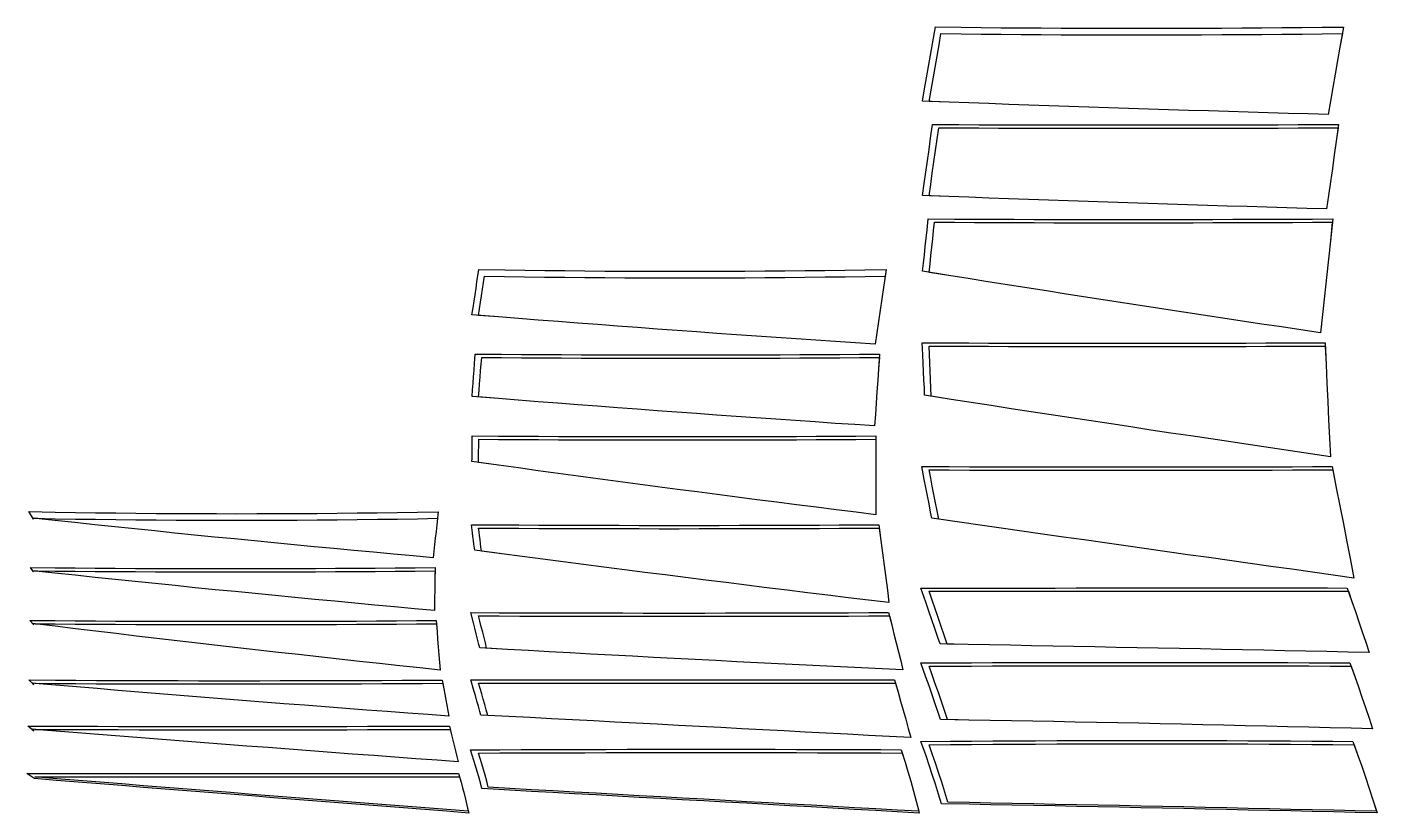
# Model space of a CAD drawing. Extents: x -48 to 15679, y -14 to 10688.
# Drawn here: x -48 to 8128, y -10 to 4752 of the extents above; entities that cross this region are included whole.
import ezdxf

# ---------------------------------------------------------------- set-up
doc = ezdxf.new("R2010")
doc.units = 0
for name, color, linetype in [('1', 3, 'CONTINUOUS'), ('10', 3, 'CONTINUOUS'), ('11', 3, 'CONTINUOUS'), ('12', 3, 'CONTINUOUS'), ('13', 3, 'CONTINUOUS'), ('14', 3, 'CONTINUOUS'), ('15', 3, 'CONTINUOUS'), ('16', 3, 'CONTINUOUS'), ('17', 3, 'CONTINUOUS'), ('18', 3, 'CONTINUOUS'), ('19', 3, 'CONTINUOUS'), ('2', 3, 'CONTINUOUS'), ('20', 3, 'CONTINUOUS'), ('21', 3, 'CONTINUOUS'), ('3', 3, 'CONTINUOUS'), ('4', 3, 'CONTINUOUS'), ('5', 3, 'CONTINUOUS'), ('6', 3, 'CONTINUOUS'), ('7', 3, 'CONTINUOUS'), ('8', 3, 'CONTINUOUS'), ('9', 3, 'CONTINUOUS')]:
    doc.layers.add(name, color=color, linetype=linetype)

msp = doc.modelspace()

# ---------------------------------------------------------------- linework, layer by layer
at = {"layer": '1', "color": 1, "linetype": 'CONTINUOUS'}
msp.add_lwpolyline([(-3.2014, 198.657), (-5.391, 200.119), (-5.4225, 200.14), (-5.4549, 200.161), (-5.4871, 200.183), (-5.5199, 200.205), (-47.9032, 228.512), (129.027, 228.628), (258.008, 228.714), (386.934, 228.803), (515.806, 228.892), (644.624, 228.98), (773.391, 229.067), (902.103, 229.145), (1030.76, 229.213), (1159.37, 229.27), (1287.92, 229.314), (1416.42, 229.343), (1544.87, 229.354), (1673.27, 229.344), (1801.62, 229.313), (1929.92, 229.257), (2058.16, 229.174), (2186.36, 229.062), (2314.51, 228.919), (2442.61, 228.758), (2564.64, 228.553), (2580.44, 175.819), (2590.05, 142.419), (2599.31, 108.231), (2608.13, 73.1532), (2616.49, 37.0977), (2626.88, -10.2163), (2493.05, 0.2393), (2362.33, 10.4617), (2231.55, 20.6989), (2100.72, 30.9524), (1969.83, 41.2236), (1838.89, 51.514), (1707.89, 61.825), (1576.83, 72.1583), (1445.71, 82.5151), (1314.54, 92.8972), (1183.3, 103.306), (1052.01, 113.743), (920.648, 124.21), (789.229, 134.708), (657.748, 145.239), (526.203, 155.805), (394.595, 166.407), (262.922, 177.047), (131.184, 187.726), (-3.2014, 198.657), (-3.2014, 198.657)], dxfattribs=at)
at = {"layer": '1', "color": 5, "linetype": 'CONTINUOUS'}
msp.add_lwpolyline([(0.1944, 208.413), (0.162, 208.435), (0.1296, 208.457), (0.0972, 208.478), (0.0648, 208.5), (0.0324, 208.522), (0, 208.543), (129.04, 208.628), (258.021, 208.714), (386.948, 208.803), (515.82, 208.892), (644.638, 208.98), (773.405, 209.067), (902.115, 209.145), (1030.77, 209.213), (1159.38, 209.27), (1287.93, 209.314), (1416.43, 209.343), (1544.87, 209.354), (1673.27, 209.344), (1801.61, 209.313), (1929.91, 209.257), (2058.15, 209.174), (2186.34, 209.062), (2314.49, 208.919), (2442.59, 208.758), (2570.63, 208.543), (2580.44, 175.819), (2590.05, 142.419), (2599.31, 108.231), (2608.13, 73.1532), (2616.49, 37.0977), (2624.5, 0), (2493.83, 10.2089), (2363.11, 20.4312), (2232.34, 30.6683), (2101.5, 40.9217), (1970.62, 51.1928), (1839.68, 61.4831), (1708.68, 71.7941), (1577.62, 82.1272), (1446.5, 92.4839), (1315.33, 102.866), (1184.09, 113.274), (1052.8, 123.711), (921.445, 134.178), (790.028, 144.676), (658.548, 155.207), (527.006, 165.772), (395.4, 176.374), (263.73, 187.014), (131.995, 197.693), (0.1944, 208.413), (0.1944, 208.413)], dxfattribs=at)
at = {"layer": '10', "color": 1, "linetype": 'CONTINUOUS'}
msp.add_lwpolyline([(2663.21, 1582.16), (2661.64, 1595.08), (2658.77, 1618.28), (2655.9, 1641.48), (2653.01, 1664.73), (2650.1, 1687.98), (2644.03, 1736.46), (2808.75, 1735.46), (2930.43, 1734.8), (3052.07, 1734.22), (3173.66, 1733.73), (3295.2, 1733.32), (3416.7, 1732.99), (3538.15, 1732.74), (3659.57, 1732.57), (3780.93, 1732.48), (3902.26, 1732.46), (4023.56, 1732.52), (4144.8, 1732.65), (4266.01, 1732.85), (4387.18, 1733.13), (4508.32, 1733.48), (4629.42, 1733.89), (4750.48, 1734.37), (4871.51, 1734.92), (4992.51, 1735.53), (5110.95, 1736.19), (5123.55, 1640.74), (5133.47, 1565.34), (5143.33, 1489.98), (5153.08, 1414.69), (5162.71, 1339.47), (5172.23, 1264.33), (5049.14, 1279.24), (4926.02, 1294.21), (4802.87, 1309.25), (4679.69, 1324.37), (4556.48, 1339.55), (4433.23, 1354.8), (4309.96, 1370.13), (4186.65, 1385.54), (4063.31, 1401.02), (3939.92, 1416.58), (3816.51, 1432.22), (3693.06, 1447.94), (3569.58, 1463.74), (3446.07, 1479.62), (3322.51, 1495.59), (3198.92, 1511.64), (3075.3, 1527.78), (2951.63, 1544), (2827.93, 1560.32), (2663.21, 1582.16), (2663.21, 1582.16)], dxfattribs=at)
at = {"layer": '10', "color": 5, "linetype": 'CONTINUOUS'}
msp.add_lwpolyline([(2704.19, 1576.72), (2701.34, 1599.95), (2698.47, 1623.18), (2695.59, 1646.42), (2692.7, 1669.67), (2689.79, 1692.93), (2686.88, 1716.2), (2808.63, 1715.46), (2930.32, 1714.8), (3051.97, 1714.22), (3173.58, 1713.73), (3295.13, 1713.32), (3416.65, 1712.99), (3538.11, 1712.74), (3659.54, 1712.57), (3780.92, 1712.48), (3902.26, 1712.46), (4023.57, 1712.52), (4144.83, 1712.65), (4266.05, 1712.85), (4387.23, 1713.13), (4508.37, 1713.48), (4629.48, 1713.89), (4750.56, 1714.37), (4871.6, 1714.92), (4992.61, 1715.53), (5113.59, 1716.2), (5123.55, 1640.74), (5133.47, 1565.34), (5143.33, 1489.98), (5153.08, 1414.69), (5162.71, 1339.47), (5172.23, 1264.33), (5049.14, 1279.24), (4926.02, 1294.21), (4802.87, 1309.25), (4679.69, 1324.37), (4556.48, 1339.55), (4433.23, 1354.8), (4309.96, 1370.13), (4186.65, 1385.54), (4063.31, 1401.02), (3939.92, 1416.58), (3816.51, 1432.22), (3693.06, 1447.94), (3569.58, 1463.74), (3446.07, 1479.62), (3322.51, 1495.59), (3198.92, 1511.64), (3075.3, 1527.78), (2951.63, 1544), (2827.93, 1560.32), (2704.19, 1576.72), (2704.19, 1576.72)], dxfattribs=at)
at = {"layer": '11', "color": 1, "linetype": 'CONTINUOUS'}
msp.add_lwpolyline([(2646.91, 2119.09), (2647.03, 2137.27), (2647.18, 2160.72), (2647.32, 2184.17), (2647.46, 2207.65), (2647.59, 2231.12), (2647.83, 2274.67), (2808.47, 2273.52), (2929.02, 2272.75), (3049.51, 2272.07), (3169.96, 2271.5), (3290.36, 2271.02), (3410.72, 2270.63), (3531.03, 2270.33), (3651.3, 2270.13), (3771.53, 2270.01), (3891.73, 2269.99), (4011.88, 2270.05), (4132.01, 2270.19), (4252.09, 2270.43), (4372.14, 2270.75), (4492.16, 2271.16), (4612.15, 2271.64), (4732.11, 2272.21), (4852.04, 2272.86), (4971.95, 2273.58), (5091.92, 2274.38), (5092.14, 2177.97), (5092.3, 2101.59), (5092.46, 2025.24), (5092.59, 1948.93), (5092.7, 1872.67), (5092.78, 1796.46), (4972.74, 1811.51), (4852.68, 1826.64), (4732.6, 1841.85), (4612.49, 1857.14), (4492.36, 1872.51), (4372.2, 1887.96), (4252.02, 1903.49), (4131.81, 1919.11), (4011.57, 1934.82), (3891.3, 1950.62), (3771, 1966.5), (3650.67, 1982.47), (3530.31, 1998.53), (3409.93, 2014.68), (3289.5, 2030.93), (3169.05, 2047.26), (3048.56, 2063.69), (2928.04, 2080.21), (2807.48, 2096.83), (2646.91, 2119.09), (2646.91, 2119.09)], dxfattribs=at)
at = {"layer": '11', "color": 5, "linetype": 'CONTINUOUS'}
msp.add_lwpolyline([(2686.88, 2113.55), (2687.03, 2137), (2687.18, 2160.47), (2687.32, 2183.94), (2687.46, 2207.41), (2687.59, 2230.9), (2687.72, 2254.38), (2808.33, 2253.52), (2928.89, 2252.75), (3049.4, 2252.07), (3169.86, 2251.5), (3290.28, 2251.02), (3410.65, 2250.63), (3530.98, 2250.33), (3651.27, 2250.13), (3771.51, 2250.01), (3891.72, 2249.99), (4011.89, 2250.05), (4132.03, 2250.19), (4252.13, 2250.43), (4372.19, 2250.75), (4492.23, 2251.16), (4612.23, 2251.64), (4732.2, 2252.21), (4852.15, 2252.86), (4972.07, 2253.58), (5091.97, 2254.38), (5092.14, 2177.97), (5092.3, 2101.59), (5092.46, 2025.24), (5092.59, 1948.93), (5092.7, 1872.67), (5092.78, 1796.46), (4972.74, 1811.51), (4852.68, 1826.64), (4732.6, 1841.85), (4612.49, 1857.14), (4492.36, 1872.51), (4372.2, 1887.96), (4252.02, 1903.49), (4131.81, 1919.11), (4011.57, 1934.82), (3891.3, 1950.62), (3771, 1966.5), (3650.67, 1982.47), (3530.31, 1998.53), (3409.93, 2014.68), (3289.5, 2030.93), (3169.05, 2047.26), (3048.56, 2063.69), (2928.04, 2080.21), (2807.48, 2096.83), (2686.88, 2113.55), (2686.88, 2113.55)], dxfattribs=at)
at = {"layer": '12', "color": 1, "linetype": 'CONTINUOUS'}
msp.add_lwpolyline([(2647.01, 2513.81), (2650.14, 2553.57), (2653.26, 2593.42), (2656.38, 2633.27), (2659.5, 2673.15), (2662.61, 2713.03), (2667.05, 2770.11), (2826.52, 2768.91), (2947.24, 2768.1), (3067.91, 2767.4), (3188.54, 2766.8), (3309.13, 2766.3), (3429.67, 2765.89), (3550.17, 2765.59), (3670.64, 2765.38), (3791.07, 2765.26), (3911.47, 2765.24), (4031.84, 2765.3), (4152.18, 2765.46), (4272.48, 2765.71), (4392.76, 2766.04), (4513.02, 2766.47), (4633.25, 2766.97), (4753.46, 2767.56), (4873.65, 2768.24), (4993.82, 2768.99), (5115.52, 2769.83), (5109.21, 2680.59), (5104.31, 2611.37), (5099.41, 2542.17), (5094.5, 2472.98), (5089.6, 2403.82), (5084.69, 2334.67), (4965.05, 2342.64), (4845.4, 2350.68), (4725.72, 2358.81), (4606.03, 2367.02), (4486.31, 2375.31), (4366.57, 2383.69), (4246.8, 2392.15), (4127.01, 2400.7), (4007.18, 2409.34), (3887.33, 2418.07), (3767.45, 2426.89), (3647.53, 2435.81), (3527.58, 2444.81), (3407.6, 2453.91), (3287.58, 2463.11), (3167.52, 2472.41), (3047.42, 2481.8), (2927.28, 2491.29), (2807.1, 2500.89), (2647.01, 2513.81), (2647.01, 2513.81)], dxfattribs=at)
at = {"layer": '12', "color": 5, "linetype": 'CONTINUOUS'}
msp.add_lwpolyline([(2686.88, 2510.59), (2690.01, 2550.43), (2693.14, 2590.29), (2696.26, 2630.16), (2699.38, 2670.04), (2702.49, 2709.92), (2705.59, 2749.82), (2826.37, 2748.91), (2947.11, 2748.1), (3067.8, 2747.4), (3188.44, 2746.8), (3309.04, 2746.3), (3429.6, 2745.89), (3550.12, 2745.59), (3670.61, 2745.38), (3791.06, 2745.26), (3911.47, 2745.24), (4031.85, 2745.3), (4152.2, 2745.46), (4272.52, 2745.71), (4392.82, 2746.04), (4513.09, 2746.47), (4633.33, 2746.97), (4753.56, 2747.56), (4873.76, 2748.24), (4993.94, 2748.99), (5114.11, 2749.82), (5109.21, 2680.59), (5104.31, 2611.37), (5099.41, 2542.17), (5094.5, 2472.98), (5089.6, 2403.82), (5084.69, 2334.67), (4965.05, 2342.64), (4845.4, 2350.68), (4725.72, 2358.81), (4606.03, 2367.02), (4486.31, 2375.31), (4366.57, 2383.69), (4246.8, 2392.15), (4127.01, 2400.7), (4007.18, 2409.34), (3887.33, 2418.07), (3767.45, 2426.89), (3647.53, 2435.81), (3527.58, 2444.81), (3407.6, 2453.91), (3287.58, 2463.11), (3167.52, 2472.41), (3047.42, 2481.8), (2927.28, 2491.29), (2807.1, 2500.89), (2686.88, 2510.59), (2686.88, 2510.59)], dxfattribs=at)
at = {"layer": '13', "color": 1, "linetype": 'CONTINUOUS'}
msp.add_lwpolyline([(2646.91, 3008.21), (2653.32, 3050.56), (2659.3, 3090.13), (2665.27, 3129.71), (2671.25, 3169.32), (2677.21, 3208.92), (2688.39, 3283.18), (2844.84, 3280.52), (2966.17, 3278.69), (3087.47, 3277.08), (3208.76, 3275.69), (3330.02, 3274.53), (3451.27, 3273.59), (3572.5, 3272.86), (3693.72, 3272.35), (3814.93, 3272.06), (3936.12, 3271.98), (4057.31, 3272.11), (4178.49, 3272.46), (4299.67, 3273.01), (4420.84, 3273.77), (4542.02, 3274.74), (4663.19, 3275.9), (4784.37, 3277.28), (4905.55, 3278.85), (5026.74, 3280.62), (5154.37, 3282.69), (5138.66, 3173.8), (5128.73, 3105.03), (5118.81, 3036.28), (5108.89, 2967.54), (5098.96, 2898.82), (5089.04, 2830.11), (4969.13, 2838.02), (4849.21, 2846.01), (4729.28, 2854.08), (4609.33, 2862.23), (4489.37, 2870.46), (4369.38, 2878.78), (4249.38, 2887.18), (4129.36, 2895.67), (4009.32, 2904.26), (3889.25, 2912.93), (3769.15, 2921.69), (3649.03, 2930.55), (3528.88, 2939.51), (3408.7, 2948.56), (3288.49, 2957.71), (3168.24, 2966.96), (3047.96, 2976.31), (2927.64, 2985.77), (2807.28, 2995.33), (2646.91, 3008.21), (2646.91, 3008.21)], dxfattribs=at)
at = {"layer": '13', "color": 5, "linetype": 'CONTINUOUS'}
msp.add_lwpolyline([(2686.88, 3005), (2692.87, 3044.57), (2698.85, 3084.16), (2704.82, 3123.75), (2710.8, 3163.35), (2716.77, 3202.96), (2722.73, 3242.59), (2844.16, 3240.53), (2965.56, 3238.69), (3086.94, 3237.08), (3208.3, 3235.7), (3329.64, 3234.53), (3450.96, 3233.59), (3572.26, 3232.86), (3693.55, 3232.35), (3814.83, 3232.06), (3936.1, 3231.98), (4057.35, 3232.11), (4178.61, 3232.46), (4299.85, 3233.01), (4421.09, 3233.77), (4542.33, 3234.74), (4663.58, 3235.91), (4784.82, 3237.28), (4906.07, 3238.85), (5027.32, 3240.62), (5148.59, 3242.59), (5138.66, 3173.8), (5128.73, 3105.03), (5118.81, 3036.28), (5108.89, 2967.54), (5098.96, 2898.82), (5089.04, 2830.11), (4969.13, 2838.02), (4849.21, 2846.01), (4729.28, 2854.08), (4609.33, 2862.23), (4489.37, 2870.46), (4369.38, 2878.78), (4249.38, 2887.18), (4129.36, 2895.67), (4009.32, 2904.26), (3889.25, 2912.93), (3769.15, 2921.69), (3649.03, 2930.55), (3528.88, 2939.51), (3408.7, 2948.56), (3288.49, 2957.71), (3168.24, 2966.96), (3047.96, 2976.31), (2927.64, 2985.77), (2807.28, 2995.33), (2686.88, 3005), (2686.88, 3005)], dxfattribs=at)
at = {"layer": '14', "color": 1, "linetype": 'CONTINUOUS'}
msp.add_lwpolyline([(5490.01, 45.7101), (5472.16, 104.83), (5453.38, 164.31), (5434.57, 222.366), (5415.56, 279.86), (5396.59, 335.866), (5365.86, 423.445), (5543.85, 424.882), (5672.73, 425.784), (5801.57, 426.588), (5930.4, 427.291), (6059.2, 427.893), (6187.98, 428.392), (6316.75, 428.786), (6445.49, 429.075), (6574.22, 429.256), (6702.94, 429.33), (6831.64, 429.294), (6960.32, 429.18), (7089, 428.915), (7217.67, 428.537), (7346.32, 428.045), (7474.97, 427.438), (7603.61, 426.715), (7732.24, 425.876), (7860.87, 424.919), (7982.29, 423.902), (8012.07, 339.04), (8034.82, 273.329), (8057.46, 206.619), (8079.9, 138.846), (8102.16, 69.9721), (8127.65, -10.08), (7994.66, -6.9352), (7865.14, -3.9127), (7735.6, -0.9286), (7606.03, 2.018), (7476.44, 4.9281), (7346.82, 7.8029), (7217.17, 10.6433), (7087.49, 13.4505), (6957.78, 16.2257), (6828.04, 18.9698), (6698.27, 21.6841), (6568.47, 24.3697), (6438.64, 27.0277), (6308.77, 29.6593), (6178.87, 32.2657), (6048.94, 34.8481), (5918.97, 37.4079), (5788.96, 39.9462), (5658.92, 42.4643), (5490.01, 45.7101), (5490.01, 45.7101)], dxfattribs=at)
at = {"layer": '14', "color": 5, "linetype": 'CONTINUOUS'}
msp.add_lwpolyline([(5529.03, 54.9622), (5510.45, 116.408), (5491.52, 176.354), (5472.52, 234.985), (5453.54, 292.414), (5434.48, 348.696), (5415.13, 403.842), (5544.01, 404.882), (5672.87, 405.784), (5801.7, 406.588), (5930.51, 407.291), (6059.29, 407.893), (6188.06, 408.392), (6316.81, 408.786), (6445.54, 409.075), (6574.25, 409.256), (6702.95, 409.33), (6831.63, 409.294), (6960.31, 409.18), (7088.96, 408.915), (7217.61, 408.537), (7346.25, 408.045), (7474.88, 407.438), (7603.5, 406.715), (7732.11, 405.876), (7860.72, 404.92), (7989.33, 403.842), (8012.07, 339.04), (8034.82, 273.329), (8057.46, 206.619), (8079.9, 138.846), (8102.16, 69.9721), (8124.39, 0), (7994.89, 3.0621), (7865.37, 6.0846), (7735.83, 9.0688), (7606.26, 12.0154), (7476.66, 14.9257), (7347.04, 17.8005), (7217.38, 20.641), (7087.7, 23.4482), (6957.99, 26.2234), (6828.25, 28.9677), (6698.48, 31.682), (6568.68, 34.3676), (6438.84, 37.0256), (6308.97, 39.6573), (6179.07, 42.2637), (6049.14, 44.8462), (5919.16, 47.406), (5789.16, 49.9443), (5659.11, 52.4625), (5529.03, 54.9622), (5529.03, 54.9622)], dxfattribs=at)
at = {"layer": '15', "color": 1, "linetype": 'CONTINUOUS'}
msp.add_lwpolyline([(5484.64, 556.277), (5470.84, 597.825), (5452.36, 652.096), (5433.81, 705.933), (5415.11, 759.721), (5396.37, 813.005), (5365.57, 899.15), (5543.1, 899.842), (5671.12, 900.332), (5799.11, 900.759), (5927.07, 901.146), (6054.99, 901.49), (6182.88, 901.787), (6310.75, 902.034), (6438.59, 902.229), (6566.41, 902.367), (6694.2, 902.446), (6821.97, 902.464), (6949.73, 902.447), (7077.46, 902.325), (7205.18, 902.133), (7332.88, 901.867), (7460.57, 901.524), (7588.24, 901.103), (7715.91, 900.601), (7843.56, 900.015), (7964.07, 899.381), (7992.88, 817.23), (8014.66, 754.687), (8036.34, 691.66), (8057.89, 628.112), (8079.33, 564.025), (8100.75, 499.41), (7972.18, 502.855), (7843.61, 506.22), (7715.04, 509.508), (7586.46, 512.719), (7457.86, 515.856), (7329.26, 518.922), (7200.65, 521.918), (7072.02, 524.847), (6943.38, 527.687), (6814.73, 530.484), (6686.06, 533.22), (6557.37, 535.899), (6428.67, 538.521), (6299.95, 541.091), (6171.2, 543.611), (6042.44, 546.082), (5913.65, 548.508), (5784.84, 550.892), (5656.01, 553.235), (5484.64, 556.277), (5484.64, 556.277)], dxfattribs=at)
at = {"layer": '15', "color": 5, "linetype": 'CONTINUOUS'}
msp.add_lwpolyline([(5527.14, 555.523), (5508.78, 610.492), (5490.22, 664.992), (5471.58, 719.101), (5452.89, 772.857), (5434.1, 826.274), (5415.13, 879.343), (5543.18, 879.843), (5671.2, 880.332), (5799.18, 880.759), (5927.13, 881.146), (6055.04, 881.49), (6182.93, 881.787), (6310.79, 882.034), (6438.62, 882.229), (6566.43, 882.367), (6694.21, 882.446), (6821.97, 882.464), (6949.72, 882.447), (7077.45, 882.325), (7205.15, 882.133), (7332.84, 881.867), (7460.51, 881.524), (7588.18, 881.103), (7715.83, 880.601), (7843.47, 880.015), (7971.1, 879.343), (7992.88, 817.23), (8014.66, 754.687), (8036.34, 691.66), (8057.89, 628.112), (8079.33, 564.025), (8100.75, 499.41), (7972.18, 502.855), (7843.61, 506.22), (7715.04, 509.508), (7586.46, 512.719), (7457.86, 515.856), (7329.26, 518.922), (7200.65, 521.918), (7072.02, 524.847), (6943.38, 527.687), (6814.73, 530.484), (6686.06, 533.22), (6557.37, 535.899), (6428.67, 538.521), (6299.95, 541.091), (6171.2, 543.611), (6042.44, 546.082), (5913.65, 548.508), (5784.84, 550.892), (5656.01, 553.235), (5527.14, 555.523), (5527.14, 555.523)], dxfattribs=at)
at = {"layer": '16', "color": 1, "linetype": 'CONTINUOUS'}
msp.add_lwpolyline([(5481.74, 1014.14), (5468.38, 1053.98), (5450.33, 1107.23), (5432.21, 1160.41), (5413.98, 1213.68), (5395.71, 1266.84), (5365.87, 1353.03), (5542.43, 1352.95), (5669.68, 1352.93), (5796.88, 1352.92), (5924.05, 1352.94), (6051.18, 1352.97), (6178.27, 1353.02), (6305.34, 1353.08), (6432.37, 1353.14), (6559.37, 1353.2), (6686.34, 1353.27), (6813.29, 1353.33), (6940.21, 1353.39), (7067.11, 1353.42), (7193.98, 1353.44), (7320.84, 1353.44), (7447.67, 1353.42), (7574.48, 1353.36), (7701.28, 1353.28), (7828.07, 1353.16), (7947.98, 1353.02), (7975.76, 1271.7), (7996.7, 1210.23), (8017.56, 1148.58), (8038.34, 1086.74), (8059.04, 1024.7), (8079.73, 962.464), (7952.13, 965.234), (7824.51, 967.961), (7696.89, 970.649), (7569.26, 973.301), (7441.61, 975.919), (7313.94, 978.506), (7186.26, 981.066), (7058.57, 983.602), (6930.84, 986.101), (6803.11, 988.596), (6675.34, 991.077), (6547.56, 993.547), (6419.75, 996.009), (6291.92, 998.467), (6164.05, 1000.92), (6036.16, 1003.38), (5908.24, 1005.85), (5780.28, 1008.32), (5652.28, 1010.81), (5481.74, 1014.14), (5481.74, 1014.14)], dxfattribs=at)
at = {"layer": '16', "color": 5, "linetype": 'CONTINUOUS'}
msp.add_lwpolyline([(5524.26, 1013.31), (5506.3, 1066.73), (5488.21, 1120.07), (5470.05, 1173.37), (5451.83, 1226.63), (5433.53, 1279.85), (5415.13, 1333.01), (5542.42, 1332.95), (5669.67, 1332.93), (5796.88, 1332.92), (5924.05, 1332.94), (6051.18, 1332.97), (6178.28, 1333.02), (6305.35, 1333.08), (6432.38, 1333.14), (6559.38, 1333.2), (6686.35, 1333.27), (6813.3, 1333.33), (6940.22, 1333.39), (7067.12, 1333.42), (7193.99, 1333.44), (7320.84, 1333.44), (7447.67, 1333.42), (7574.48, 1333.36), (7701.27, 1333.28), (7828.05, 1333.16), (7954.82, 1333.01), (7975.76, 1271.7), (7996.7, 1210.23), (8017.56, 1148.58), (8038.34, 1086.74), (8059.04, 1024.7), (8079.73, 962.464), (7952.13, 965.234), (7824.51, 967.961), (7696.89, 970.649), (7569.26, 973.301), (7441.61, 975.919), (7313.94, 978.506), (7186.26, 981.066), (7058.57, 983.602), (6930.84, 986.101), (6803.11, 988.596), (6675.34, 991.077), (6547.56, 993.547), (6419.75, 996.009), (6291.92, 998.467), (6164.05, 1000.92), (6036.16, 1003.38), (5908.24, 1005.85), (5780.28, 1008.32), (5652.28, 1010.81), (5524.26, 1013.31), (5524.26, 1013.31)], dxfattribs=at)
at = {"layer": '17', "color": 1, "linetype": 'CONTINUOUS'}
msp.add_lwpolyline([(5431.37, 1776.78), (5424.44, 1812.67), (5414.8, 1862.23), (5405.13, 1911.82), (5395.41, 1961.49), (5385.66, 2011.15), (5370.39, 2088.72), (5537.65, 2088.15), (5660.08, 2087.78), (5782.46, 2087.48), (5904.82, 2087.23), (6027.14, 2087.03), (6149.44, 2086.88), (6271.71, 2086.77), (6393.96, 2086.71), (6516.18, 2086.69), (6638.37, 2086.71), (6760.55, 2086.77), (6882.7, 2086.86), (7004.84, 2086.98), (7126.95, 2087.14), (7249.04, 2087.32), (7371.12, 2087.53), (7493.18, 2087.76), (7615.22, 2088.01), (7737.25, 2088.28), (7855.35, 2088.56), (7881, 1959.39), (7902.71, 1850.25), (7924.28, 1741.09), (7945.6, 1631.89), (7966.68, 1522.67), (7987.74, 1413.44), (7862.2, 1431.04), (7736.65, 1448.65), (7611.08, 1466.27), (7485.5, 1483.91), (7359.91, 1501.57), (7234.3, 1519.25), (7108.67, 1536.95), (6983.02, 1554.68), (6857.34, 1572.44), (6731.65, 1590.24), (6605.94, 1608.07), (6480.2, 1625.94), (6354.44, 1643.86), (6228.65, 1661.82), (6102.83, 1679.82), (5976.99, 1697.88), (5851.12, 1715.99), (5725.21, 1734.16), (5599.27, 1752.4), (5431.37, 1776.78), (5431.37, 1776.78)], dxfattribs=at)
at = {"layer": '17', "color": 5, "linetype": 'CONTINUOUS'}
msp.add_lwpolyline([(5473.3, 1770.69), (5463.71, 1820.26), (5454.07, 1869.87), (5444.38, 1919.5), (5434.67, 1969.17), (5424.92, 2018.86), (5415.13, 2068.57), (5537.59, 2068.15), (5660.02, 2067.78), (5782.41, 2067.48), (5904.78, 2067.23), (6027.11, 2067.03), (6149.42, 2066.88), (6271.7, 2066.77), (6393.95, 2066.71), (6516.17, 2066.69), (6638.38, 2066.71), (6760.56, 2066.77), (6882.71, 2066.86), (7004.86, 2066.98), (7126.97, 2067.14), (7249.07, 2067.32), (7371.15, 2067.53), (7493.21, 2067.76), (7615.26, 2068.01), (7737.3, 2068.28), (7859.32, 2068.57), (7881, 1959.39), (7902.71, 1850.25), (7924.28, 1741.09), (7945.6, 1631.89), (7966.68, 1522.67), (7987.74, 1413.44), (7862.2, 1431.04), (7736.65, 1448.65), (7611.08, 1466.27), (7485.5, 1483.91), (7359.91, 1501.57), (7234.3, 1519.25), (7108.67, 1536.95), (6983.02, 1554.68), (6857.34, 1572.44), (6731.65, 1590.24), (6605.94, 1608.07), (6480.2, 1625.94), (6354.44, 1643.86), (6228.65, 1661.82), (6102.83, 1679.82), (5976.99, 1697.88), (5851.12, 1715.99), (5725.21, 1734.16), (5599.27, 1752.4), (5473.3, 1770.69), (5473.3, 1770.69)], dxfattribs=at)
at = {"layer": '18', "color": 1, "linetype": 'CONTINUOUS'}
msp.add_lwpolyline([(5388.26, 2520.71), (5386.41, 2563.33), (5384.19, 2614), (5381.96, 2664.7), (5379.71, 2715.45), (5377.44, 2766.21), (5374.18, 2838.99), (5535.33, 2838.2), (5655.4, 2837.67), (5775.45, 2837.21), (5895.46, 2836.83), (6015.46, 2836.52), (6135.44, 2836.27), (6255.39, 2836.08), (6375.33, 2835.96), (6495.26, 2835.9), (6615.17, 2835.89), (6735.06, 2835.95), (6854.94, 2836.06), (6974.82, 2836.21), (7094.68, 2836.44), (7214.53, 2836.71), (7334.38, 2837.03), (7454.22, 2837.4), (7574.06, 2837.82), (7693.89, 2838.28), (7812.87, 2838.78), (7819.08, 2706.86), (7824.37, 2595.02), (7829.65, 2483.28), (7834.89, 2371.63), (7840.08, 2260.11), (7845.25, 2148.72), (7724.52, 2166.46), (7603.79, 2184.25), (7483.05, 2202.09), (7362.31, 2219.98), (7241.55, 2237.92), (7120.79, 2255.91), (7000.01, 2273.96), (6879.22, 2292.08), (6758.42, 2310.25), (6637.61, 2328.48), (6516.78, 2346.77), (6395.94, 2365.12), (6275.09, 2383.54), (6154.21, 2402.03), (6033.32, 2420.58), (5912.41, 2439.2), (5791.49, 2457.89), (5670.54, 2476.65), (5549.56, 2495.5), (5388.26, 2520.71), (5388.26, 2520.71)], dxfattribs=at)
at = {"layer": '18', "color": 5, "linetype": 'CONTINUOUS'}
msp.add_lwpolyline([(5428.57, 2514.41), (5426.38, 2565.06), (5424.16, 2615.75), (5421.92, 2666.47), (5419.67, 2717.22), (5417.4, 2767.99), (5415.13, 2818.79), (5535.23, 2818.2), (5655.31, 2817.67), (5775.37, 2817.21), (5895.4, 2816.83), (6015.41, 2816.52), (6135.4, 2816.27), (6255.36, 2816.08), (6375.31, 2815.96), (6495.25, 2815.9), (6615.16, 2815.89), (6735.07, 2815.95), (6854.96, 2816.06), (6974.84, 2816.21), (7094.71, 2816.44), (7214.58, 2816.71), (7334.43, 2817.03), (7454.28, 2817.4), (7574.13, 2817.82), (7693.97, 2818.28), (7813.81, 2818.79), (7819.08, 2706.86), (7824.37, 2595.02), (7829.65, 2483.28), (7834.89, 2371.63), (7840.08, 2260.11), (7845.25, 2148.72), (7724.52, 2166.46), (7603.79, 2184.25), (7483.05, 2202.09), (7362.31, 2219.98), (7241.55, 2237.92), (7120.79, 2255.91), (7000.01, 2273.96), (6879.22, 2292.08), (6758.42, 2310.25), (6637.61, 2328.48), (6516.78, 2346.77), (6395.94, 2365.12), (6275.09, 2383.54), (6154.21, 2402.03), (6033.32, 2420.58), (5912.41, 2439.2), (5791.49, 2457.89), (5670.54, 2476.65), (5549.56, 2495.5), (5428.57, 2514.41), (5428.57, 2514.41)], dxfattribs=at)
at = {"layer": '19', "color": 1, "linetype": 'CONTINUOUS'}
msp.add_lwpolyline([(5375.58, 3271.82), (5380.89, 3320.4), (5386.42, 3370.98), (5391.93, 3421.57), (5397.45, 3472.2), (5402.96, 3522.83), (5410.2, 3589.36), (5568.86, 3588.48), (5689.34, 3587.89), (5809.8, 3587.37), (5930.25, 3586.94), (6050.68, 3586.59), (6171.11, 3586.3), (6291.53, 3586.09), (6411.93, 3585.95), (6532.34, 3585.88), (6652.74, 3585.88), (6773.14, 3585.94), (6893.54, 3586.06), (7013.94, 3586.25), (7134.35, 3586.49), (7254.76, 3586.8), (7375.18, 3587.16), (7495.61, 3587.58), (7616.06, 3588.05), (7736.51, 3588.58), (7859.22, 3589.16), (7845.14, 3457.32), (7833.22, 3345.54), (7821.31, 3233.81), (7809.41, 3122.13), (7797.52, 3010.52), (7785.65, 2898.99), (7667.12, 2916.73), (7548.61, 2934.52), (7430.1, 2952.36), (7311.59, 2970.26), (7193.09, 2988.21), (7074.58, 3006.23), (6956.08, 3024.3), (6837.58, 3042.46), (6719.08, 3060.66), (6600.58, 3078.93), (6482.07, 3097.26), (6363.56, 3115.66), (6245.04, 3134.13), (6126.51, 3152.67), (6007.97, 3171.28), (5889.43, 3189.97), (5770.87, 3208.73), (5652.3, 3227.58), (5533.72, 3246.49), (5375.58, 3271.82), (5375.58, 3271.82)], dxfattribs=at)
at = {"layer": '19', "color": 5, "linetype": 'CONTINUOUS'}
msp.add_lwpolyline([(5415.13, 3265.49), (5420.66, 3316.05), (5426.18, 3366.64), (5431.7, 3417.24), (5437.21, 3467.86), (5442.73, 3518.5), (5448.24, 3569.15), (5568.75, 3568.48), (5689.24, 3567.89), (5809.72, 3567.37), (5930.18, 3566.94), (6050.63, 3566.59), (6171.06, 3566.3), (6291.49, 3566.09), (6411.91, 3565.95), (6532.33, 3565.88), (6652.74, 3565.88), (6773.15, 3565.94), (6893.56, 3566.06), (7013.97, 3566.25), (7134.39, 3566.49), (7254.81, 3566.8), (7375.24, 3567.16), (7495.68, 3567.58), (7616.14, 3568.06), (7736.6, 3568.58), (7857.08, 3569.15), (7845.14, 3457.32), (7833.22, 3345.54), (7821.31, 3233.81), (7809.41, 3122.13), (7797.52, 3010.52), (7785.65, 2898.99), (7667.12, 2916.73), (7548.61, 2934.52), (7430.1, 2952.36), (7311.59, 2970.26), (7193.09, 2988.21), (7074.58, 3006.23), (6956.08, 3024.3), (6837.58, 3042.46), (6719.08, 3060.66), (6600.58, 3078.93), (6482.07, 3097.26), (6363.56, 3115.66), (6245.04, 3134.13), (6126.51, 3152.67), (6007.97, 3171.28), (5889.43, 3189.97), (5770.87, 3208.73), (5652.3, 3227.58), (5533.72, 3246.49), (5415.13, 3265.49), (5415.13, 3265.49)], dxfattribs=at)
at = {"layer": '2', "color": 1, "linetype": 'CONTINUOUS'}
msp.add_lwpolyline([(-17.9576, 497.791), (-6.0516, 488.514), (-6.0856, 488.541), (-6.1162, 488.565), (-42.1725, 516.65), (126.356, 515.958), (252.56, 515.508), (378.71, 515.118), (504.804, 514.788), (630.841, 514.516), (756.826, 514.302), (882.754, 514.142), (1008.63, 514.037), (1134.44, 513.984), (1260.21, 513.983), (1385.92, 514.031), (1511.57, 514.128), (1637.17, 514.273), (1762.72, 514.462), (1888.22, 514.696), (2013.66, 514.973), (2139.05, 515.29), (2264.39, 515.646), (2389.69, 516.047), (2509.8, 516.459), (2523.46, 463.982), (2531.81, 431.388), (2539.99, 398.668), (2547.97, 365.802), (2555.73, 332.773), (2563.27, 299.57), (2435.57, 309.005), (2307.82, 318.466), (2180.03, 327.967), (2052.19, 337.503), (1924.31, 347.077), (1796.38, 356.69), (1668.4, 366.344), (1540.37, 376.042), (1412.29, 385.783), (1284.16, 395.571), (1155.99, 405.406), (1027.76, 415.291), (899.492, 425.227), (771.169, 435.215), (642.795, 445.256), (514.373, 455.354), (385.901, 465.51), (257.38, 475.723), (128.809, 485.997), (-17.9576, 497.791), (-17.9576, 497.791)], dxfattribs=at)
at = {"layer": '2', "color": 5, "linetype": 'CONTINUOUS'}
msp.add_lwpolyline([(0.1835, 496.333), (0.1529, 496.357), (0.1223, 496.381), (0.0917, 496.405), (0.0612, 496.429), (0.0306, 496.453), (0, 496.476), (126.274, 495.958), (252.489, 495.508), (378.648, 495.118), (504.751, 494.788), (630.798, 494.516), (756.792, 494.302), (882.728, 494.142), (1008.61, 494.037), (1134.44, 493.984), (1260.21, 493.983), (1385.92, 494.031), (1511.59, 494.128), (1637.2, 494.273), (1762.75, 494.462), (1888.25, 494.696), (2013.7, 494.973), (2139.1, 495.29), (2264.45, 495.647), (2389.75, 496.047), (2515, 496.476), (2523.46, 463.982), (2531.81, 431.388), (2539.99, 398.668), (2547.97, 365.802), (2555.73, 332.773), (2563.27, 299.57), (2435.57, 309.005), (2307.82, 318.466), (2180.03, 327.967), (2052.19, 337.503), (1924.31, 347.077), (1796.38, 356.69), (1668.4, 366.344), (1540.37, 376.042), (1412.29, 385.783), (1284.16, 395.571), (1155.99, 405.406), (1027.76, 415.291), (899.492, 425.227), (771.169, 435.215), (642.795, 445.256), (514.373, 455.354), (385.901, 465.51), (257.38, 475.723), (128.809, 485.997), (0.1835, 496.333), (0.1835, 496.333)], dxfattribs=at)
at = {"layer": '20', "color": 1, "linetype": 'CONTINUOUS'}
msp.add_lwpolyline([(5374.95, 3730.87), (5385.3, 3803.58), (5395.07, 3872.22), (5404.84, 3940.88), (5414.6, 4009.57), (5424.37, 4078.27), (5436.2, 4161.55), (5594.74, 4160.71), (5715.62, 4160.14), (5836.49, 4159.64), (5957.35, 4159.23), (6078.21, 4158.89), (6199.06, 4158.62), (6319.91, 4158.42), (6440.77, 4158.28), (6561.62, 4158.22), (6682.49, 4158.22), (6803.36, 4158.28), (6924.23, 4158.4), (7045.12, 4158.58), (7166.02, 4158.82), (7286.94, 4159.11), (7407.87, 4159.46), (7528.82, 4159.86), (7649.79, 4160.31), (7770.78, 4160.81), (7894.71, 4161.37), (7880.33, 4059.31), (7868.78, 3977.29), (7857.24, 3895.28), (7845.7, 3813.29), (7834.17, 3731.32), (7822.64, 3649.36), (7702.21, 3652.8), (7581.79, 3656.28), (7461.39, 3659.81), (7341.01, 3663.4), (7220.63, 3667.03), (7100.26, 3670.73), (6979.91, 3674.49), (6859.55, 3678.3), (6739.2, 3682.17), (6618.86, 3686.11), (6498.51, 3690.11), (6378.17, 3694.17), (6257.82, 3698.31), (6137.46, 3702.51), (6017.1, 3706.79), (5896.73, 3711.14), (5776.35, 3715.56), (5655.96, 3720.07), (5535.55, 3724.65), (5374.95, 3730.87), (5374.95, 3730.87)], dxfattribs=at)
at = {"layer": '20', "color": 5, "linetype": 'CONTINUOUS'}
msp.add_lwpolyline([(5415.13, 3729.31), (5424.9, 3797.94), (5434.67, 3866.59), (5444.44, 3935.25), (5454.2, 4003.94), (5463.97, 4072.64), (5473.74, 4141.35), (5594.64, 4140.71), (5715.52, 4140.14), (5836.41, 4139.64), (5957.28, 4139.23), (6078.15, 4138.89), (6199.01, 4138.62), (6319.88, 4138.42), (6440.74, 4138.28), (6561.61, 4138.22), (6682.49, 4138.22), (6803.37, 4138.28), (6924.25, 4138.4), (7045.15, 4138.58), (7166.06, 4138.82), (7286.99, 4139.11), (7407.93, 4139.46), (7528.89, 4139.86), (7649.87, 4140.31), (7770.87, 4140.81), (7891.89, 4141.35), (7880.33, 4059.31), (7868.78, 3977.29), (7857.24, 3895.28), (7845.7, 3813.29), (7834.17, 3731.32), (7822.64, 3649.36), (7702.21, 3652.8), (7581.79, 3656.28), (7461.39, 3659.81), (7341.01, 3663.4), (7220.63, 3667.03), (7100.26, 3670.73), (6979.91, 3674.49), (6859.55, 3678.3), (6739.2, 3682.17), (6618.86, 3686.11), (6498.51, 3690.11), (6378.17, 3694.17), (6257.82, 3698.31), (6137.46, 3702.51), (6017.1, 3706.79), (5896.73, 3711.14), (5776.35, 3715.56), (5655.96, 3720.07), (5535.55, 3724.65), (5415.13, 3729.31), (5415.13, 3729.31)], dxfattribs=at)
at = {"layer": '21', "color": 1, "linetype": 'CONTINUOUS'}
msp.add_lwpolyline([(5374.79, 4302.59), (5387.74, 4376.35), (5399.74, 4444.74), (5411.75, 4513.14), (5423.75, 4581.56), (5435.76, 4650), (5453.64, 4751.97), (5608.95, 4750.02), (5730.19, 4748.7), (5851.45, 4747.57), (5972.73, 4746.63), (6094.03, 4745.87), (6215.37, 4745.29), (6336.73, 4744.86), (6458.12, 4744.56), (6579.53, 4744.41), (6700.97, 4744.4), (6822.44, 4744.53), (6943.94, 4744.79), (7065.47, 4745.19), (7187.04, 4745.72), (7308.64, 4746.38), (7430.29, 4747.16), (7551.97, 4748.07), (7673.7, 4749.11), (7795.48, 4750.27), (7924.73, 4751.62), (7903.41, 4629.84), (7889.11, 4548.15), (7874.82, 4466.48), (7860.53, 4384.82), (7846.25, 4303.18), (7831.98, 4221.55), (7711, 4225.02), (7590.05, 4228.53), (7469.12, 4232.08), (7348.22, 4235.68), (7227.33, 4239.32), (7106.46, 4243.01), (6985.61, 4246.77), (6864.77, 4250.57), (6743.94, 4254.42), (6623.13, 4258.34), (6502.32, 4262.31), (6381.52, 4266.34), (6260.72, 4270.44), (6139.93, 4274.6), (6019.14, 4278.83), (5898.34, 4283.13), (5777.55, 4287.5), (5656.75, 4291.95), (5535.94, 4296.46), (5374.79, 4302.59), (5374.79, 4302.59)], dxfattribs=at)
at = {"layer": '21', "color": 5, "linetype": 'CONTINUOUS'}
msp.add_lwpolyline([(5415.13, 4301.06), (5427.13, 4369.43), (5439.14, 4437.82), (5451.14, 4506.23), (5463.15, 4574.65), (5475.16, 4643.09), (5487.16, 4711.54), (5608.45, 4710.03), (5729.75, 4708.7), (5851.07, 4707.57), (5972.42, 4706.63), (6093.78, 4705.87), (6215.17, 4705.29), (6336.58, 4704.86), (6458.02, 4704.56), (6579.48, 4704.41), (6700.96, 4704.4), (6822.48, 4704.53), (6944.02, 4704.79), (7065.6, 4705.19), (7187.21, 4705.72), (7308.86, 4706.38), (7430.55, 4707.16), (7552.27, 4708.08), (7674.04, 4709.11), (7795.86, 4710.27), (7917.72, 4711.54), (7903.41, 4629.84), (7889.11, 4548.15), (7874.82, 4466.48), (7860.53, 4384.82), (7846.25, 4303.18), (7831.98, 4221.55), (7711, 4225.02), (7590.05, 4228.53), (7469.12, 4232.08), (7348.22, 4235.68), (7227.33, 4239.32), (7106.46, 4243.01), (6985.61, 4246.77), (6864.77, 4250.57), (6743.94, 4254.42), (6623.13, 4258.34), (6502.32, 4262.31), (6381.52, 4266.34), (6260.72, 4270.44), (6139.93, 4274.6), (6019.14, 4278.83), (5898.34, 4283.13), (5777.55, 4287.5), (5656.75, 4291.95), (5535.94, 4296.46), (5415.13, 4301.06), (5415.13, 4301.06)], dxfattribs=at)
at = {"layer": '3', "color": 1, "linetype": 'CONTINUOUS'}
msp.add_lwpolyline([(-16.3882, 776.725), (-6.5887, 767.94), (-6.6168, 767.965), (-6.6464, 767.992), (-37.5625, 795.706), (124.172, 794.665), (248.145, 793.964), (372.058, 793.35), (495.91, 792.822), (619.702, 792.38), (743.438, 792.023), (867.112, 791.749), (990.728, 791.56), (1114.29, 791.452), (1237.79, 791.427), (1361.23, 791.482), (1484.62, 791.617), (1607.95, 791.832), (1731.23, 792.124), (1854.45, 792.493), (1977.62, 792.939), (2100.74, 793.46), (2223.8, 794.055), (2346.82, 794.723), (2466.05, 795.441), (2476.3, 742.303), (2482.66, 709.152), (2488.95, 676.011), (2495.16, 642.878), (2501.28, 609.757), (2507.3, 576.65), (2382.39, 585.818), (2257.43, 595.063), (2132.43, 604.382), (2007.38, 613.778), (1882.29, 623.251), (1757.15, 632.803), (1631.96, 642.435), (1506.73, 652.147), (1381.45, 661.941), (1256.12, 671.817), (1130.75, 681.777), (1005.32, 691.82), (879.849, 701.95), (754.328, 712.165), (628.755, 722.467), (503.137, 732.856), (377.47, 743.334), (251.753, 753.9), (125.988, 764.557), (-16.3882, 776.725), (-16.3882, 776.725)], dxfattribs=at)
at = {"layer": '3', "color": 5, "linetype": 'CONTINUOUS'}
msp.add_lwpolyline([(0.1716, 775.31), (0.143, 775.335), (0.1144, 775.361), (0.0858, 775.387), (0.0572, 775.412), (0.0286, 775.438), (0, 775.464), (124.044, 774.666), (248.032, 773.965), (371.959, 773.35), (495.825, 772.822), (619.631, 772.38), (743.38, 772.023), (867.068, 771.749), (990.697, 771.56), (1114.27, 771.452), (1237.78, 771.427), (1361.24, 771.482), (1484.64, 771.617), (1607.99, 771.832), (1731.28, 772.124), (1854.51, 772.493), (1977.69, 772.939), (2100.82, 773.46), (2223.9, 774.056), (2346.93, 774.723), (2469.9, 775.464), (2476.3, 742.303), (2482.66, 709.152), (2488.95, 676.011), (2495.16, 642.878), (2501.28, 609.757), (2507.3, 576.65), (2382.39, 585.818), (2257.43, 595.063), (2132.43, 604.382), (2007.38, 613.778), (1882.29, 623.251), (1757.15, 632.803), (1631.96, 642.435), (1506.73, 652.147), (1381.45, 661.941), (1256.12, 671.817), (1130.75, 681.777), (1005.32, 691.82), (879.849, 701.95), (754.328, 712.165), (628.755, 722.467), (503.137, 732.856), (377.47, 743.334), (251.753, 753.9), (125.988, 764.557), (0.1716, 775.31), (0.1716, 775.31)], dxfattribs=at)
at = {"layer": '4', "color": 1, "linetype": 'CONTINUOUS'}
msp.add_lwpolyline([(-14.9275, 1137.81), (-7.3669, 1129.39), (-7.3925, 1129.41), (-7.4176, 1129.44), (-31.6019, 1156.4), (122.324, 1155.18), (244.415, 1154.32), (366.436, 1153.57), (488.387, 1152.92), (610.271, 1152.38), (732.089, 1151.94), (853.839, 1151.6), (975.524, 1151.36), (1097.15, 1151.23), (1218.7, 1151.19), (1340.2, 1151.25), (1461.64, 1151.42), (1583.01, 1151.67), (1704.33, 1152.03), (1825.59, 1152.48), (1946.79, 1153.03), (2067.94, 1153.67), (2189.03, 1154.41), (2310.08, 1155.23), (2429.56, 1156.14), (2435.11, 1089.35), (2438.98, 1042.56), (2442.83, 995.799), (2446.64, 949.063), (2450.4, 902.362), (2454.1, 855.706), (2331.82, 868.793), (2209.49, 881.978), (2087.13, 895.252), (1964.73, 908.621), (1842.29, 922.085), (1719.8, 935.644), (1597.27, 949.301), (1474.69, 963.055), (1352.07, 976.907), (1229.4, 990.859), (1106.69, 1004.91), (983.934, 1019.06), (861.129, 1033.31), (738.277, 1047.67), (615.375, 1062.13), (492.427, 1076.69), (369.431, 1091.35), (246.386, 1106.12), (123.291, 1120.99), (-14.9275, 1137.81), (-14.9275, 1137.81)], dxfattribs=at)
at = {"layer": '4', "color": 5, "linetype": 'CONTINUOUS'}
msp.add_lwpolyline([(0.1531, 1135.98), (0.1276, 1136.01), (0.1021, 1136.03), (0.0765, 1136.06), (0.051, 1136.09), (0.0255, 1136.12), (0, 1136.15), (122.165, 1135.18), (244.274, 1134.32), (366.312, 1133.57), (488.281, 1132.92), (610.182, 1132.38), (732.017, 1131.94), (853.784, 1131.6), (975.485, 1131.36), (1097.12, 1131.23), (1218.7, 1131.19), (1340.21, 1131.25), (1461.66, 1131.42), (1583.05, 1131.67), (1704.39, 1132.03), (1825.66, 1132.48), (1946.88, 1133.03), (2068.04, 1133.67), (2189.15, 1134.41), (2310.21, 1135.23), (2431.22, 1136.15), (2435.11, 1089.35), (2438.98, 1042.56), (2442.83, 995.799), (2446.64, 949.063), (2450.4, 902.362), (2454.1, 855.706), (2331.82, 868.793), (2209.49, 881.978), (2087.13, 895.252), (1964.73, 908.621), (1842.29, 922.085), (1719.8, 935.644), (1597.27, 949.301), (1474.69, 963.055), (1352.07, 976.907), (1229.4, 990.859), (1106.69, 1004.91), (983.934, 1019.06), (861.129, 1033.31), (738.277, 1047.67), (615.375, 1062.13), (492.427, 1076.69), (369.431, 1091.35), (246.386, 1106.12), (123.291, 1120.99), (0.1531, 1135.98), (0.1531, 1135.98)], dxfattribs=at)
at = {"layer": '5', "color": 1, "linetype": 'CONTINUOUS'}
msp.add_lwpolyline([(-13.3416, 1457.6), (-7.9887, 1450.32), (-8.0114, 1450.35), (-8.0332, 1450.38), (-27.2955, 1476.58), (121.975, 1475.25), (243.698, 1474.28), (365.342, 1473.44), (486.91, 1472.71), (608.404, 1472.1), (729.825, 1471.61), (851.173, 1471.23), (972.452, 1470.97), (1093.66, 1470.82), (1214.8, 1470.78), (1335.88, 1470.85), (1456.89, 1471.03), (1577.85, 1471.33), (1698.73, 1471.73), (1819.56, 1472.23), (1940.34, 1472.85), (2061.05, 1473.56), (2181.71, 1474.39), (2302.32, 1475.31), (2423.34, 1476.34), (2422.47, 1416.32), (2421.89, 1376.32), (2421.3, 1336.33), (2420.71, 1296.34), (2420.11, 1256.36), (2419.5, 1216.4), (2298.99, 1227.38), (2178.44, 1238.47), (2057.84, 1249.65), (1937.21, 1260.93), (1816.52, 1272.32), (1695.79, 1283.81), (1575.01, 1295.4), (1454.19, 1307.1), (1333.31, 1318.91), (1212.38, 1330.83), (1091.4, 1342.86), (970.373, 1354.99), (849.289, 1367.24), (728.15, 1379.6), (606.955, 1392.07), (485.704, 1404.65), (364.397, 1417.35), (243.031, 1430.17), (121.605, 1443.1), (-13.3416, 1457.6), (-13.3416, 1457.6)], dxfattribs=at)
at = {"layer": '5', "color": 5, "linetype": 'CONTINUOUS'}
msp.add_lwpolyline([(0.1355, 1456.15), (0.113, 1456.18), (0.0904, 1456.21), (0.0678, 1456.24), (0.0452, 1456.27), (0.0226, 1456.3), (0, 1456.33), (121.797, 1455.25), (243.539, 1454.28), (365.203, 1453.44), (486.791, 1452.71), (608.303, 1452.1), (729.744, 1451.61), (851.111, 1451.23), (972.408, 1450.97), (1093.64, 1450.82), (1214.8, 1450.78), (1335.89, 1450.85), (1456.92, 1451.03), (1577.89, 1451.33), (1698.8, 1451.73), (1819.65, 1452.23), (1940.44, 1452.85), (2061.17, 1453.57), (2181.85, 1454.39), (2302.47, 1455.31), (2423.05, 1456.33), (2422.47, 1416.32), (2421.89, 1376.32), (2421.3, 1336.33), (2420.71, 1296.34), (2420.11, 1256.36), (2419.5, 1216.4), (2298.99, 1227.38), (2178.44, 1238.47), (2057.84, 1249.65), (1937.21, 1260.93), (1816.52, 1272.32), (1695.79, 1283.81), (1575.01, 1295.4), (1454.19, 1307.1), (1333.31, 1318.91), (1212.38, 1330.83), (1091.4, 1342.86), (970.373, 1354.99), (849.289, 1367.24), (728.15, 1379.6), (606.955, 1392.07), (485.704, 1404.65), (364.397, 1417.35), (243.031, 1430.17), (121.605, 1443.1), (0.1355, 1456.15), (0.1355, 1456.15)], dxfattribs=at)
at = {"layer": '6', "color": 1, "linetype": 'CONTINUOUS'}
msp.add_lwpolyline([(-12.3154, 1776.49), (-8.5372, 1770.13), (-8.5563, 1770.16), (-8.5764, 1770.2), (-35.8213, 1816.03), (123.204, 1813.01), (245.534, 1810.93), (367.794, 1809.11), (489.989, 1807.54), (612.119, 1806.22), (734.188, 1805.14), (856.195, 1804.31), (978.145, 1803.73), (1100.04, 1803.39), (1221.87, 1803.29), (1343.66, 1803.43), (1465.39, 1803.82), (1587.07, 1804.44), (1708.71, 1805.3), (1830.29, 1806.39), (1951.84, 1807.72), (2073.34, 1809.28), (2194.8, 1811.07), (2316.22, 1813.09), (2442.85, 1815.43), (2433.86, 1735.52), (2429.38, 1695.71), (2424.89, 1655.91), (2420.4, 1616.13), (2415.9, 1576.35), (2411.39, 1536.58), (2291.3, 1547.42), (2171.17, 1558.36), (2051, 1569.41), (1930.78, 1580.57), (1810.51, 1591.85), (1690.2, 1603.23), (1569.84, 1614.73), (1449.43, 1626.34), (1328.97, 1638.07), (1208.46, 1649.91), (1087.89, 1661.88), (967.262, 1673.96), (846.58, 1686.17), (725.84, 1698.5), (605.039, 1710.96), (484.178, 1723.54), (363.254, 1736.25), (242.266, 1749.08), (121.213, 1762.05), (-12.3154, 1776.49), (-12.3154, 1776.49)], dxfattribs=at)
at = {"layer": '6', "color": 5, "linetype": 'CONTINUOUS'}
msp.add_lwpolyline([(0.1168, 1775.14), (0.0973, 1775.18), (0.0778, 1775.21), (0.0584, 1775.24), (0.0389, 1775.27), (0.0195, 1775.31), (0, 1775.34), (122.446, 1773.02), (244.856, 1770.94), (367.198, 1769.12), (489.474, 1767.54), (611.686, 1766.22), (733.835, 1765.14), (855.924, 1764.31), (977.953, 1763.73), (1099.93, 1763.39), (1221.84, 1763.29), (1343.7, 1763.43), (1465.52, 1763.82), (1587.28, 1764.44), (1708.99, 1765.3), (1830.65, 1766.39), (1952.27, 1767.72), (2073.85, 1769.28), (2195.39, 1771.07), (2316.88, 1773.09), (2438.34, 1775.34), (2433.86, 1735.52), (2429.38, 1695.71), (2424.89, 1655.91), (2420.4, 1616.13), (2415.9, 1576.35), (2411.39, 1536.58), (2291.3, 1547.42), (2171.17, 1558.36), (2051, 1569.41), (1930.78, 1580.57), (1810.51, 1591.85), (1690.2, 1603.23), (1569.84, 1614.73), (1449.43, 1626.34), (1328.97, 1638.07), (1208.46, 1649.91), (1087.89, 1661.88), (967.262, 1673.96), (846.58, 1686.17), (725.84, 1698.5), (605.039, 1710.96), (484.178, 1723.54), (363.254, 1736.25), (242.266, 1749.08), (121.213, 1762.05), (0.1168, 1775.14), (0.1168, 1775.14)], dxfattribs=at)
at = {"layer": '7', "color": 1, "linetype": 'CONTINUOUS'}
msp.add_lwpolyline([(2706.08, 137.783), (2697.48, 172.906), (2688.19, 207.995), (2678.78, 241.862), (2668.9, 275.955), (2658.96, 308.766), (2638.59, 372.69), (2815.43, 373.467), (2944.02, 373.987), (3072.57, 374.458), (3201.08, 374.878), (3329.54, 375.246), (3457.96, 375.558), (3586.33, 375.813), (3714.67, 376.008), (3842.96, 376.142), (3971.22, 376.211), (4099.44, 376.237), (4227.62, 376.168), (4355.76, 376.028), (4483.86, 375.816), (4611.93, 375.528), (4739.96, 375.164), (4867.96, 374.722), (4995.93, 374.198), (5123.87, 373.593), (5245.35, 372.936), (5269.24, 297.179), (5286.69, 240.384), (5303.78, 182.368), (5320.39, 123.011), (5336.53, 62.2316), (5355.13, -10.1695), (5221.92, -2.6293), (5091.94, 4.7098), (4961.93, 12.0345), (4831.87, 19.3461), (4701.78, 26.6458), (4571.64, 33.935), (4441.45, 41.2147), (4311.23, 48.4864), (4180.96, 55.7514), (4050.64, 63.0111), (3920.28, 70.2669), (3789.87, 77.52), (3659.41, 84.7719), (3528.9, 92.0241), (3398.35, 99.278), (3267.75, 106.535), (3137.09, 113.797), (3006.39, 121.065), (2875.63, 128.34), (2706.08, 137.783), (2706.08, 137.783)], dxfattribs=at)
at = {"layer": '7', "color": 5, "linetype": 'CONTINUOUS'}
msp.add_lwpolyline([(2745.38, 145.61), (2736.33, 182.45), (2726.86, 218.223), (2717.18, 253.069), (2707.32, 287.089), (2697.25, 320.352), (2686.88, 352.902), (2815.51, 353.467), (2944.1, 353.987), (3072.64, 354.458), (3201.14, 354.878), (3329.59, 355.246), (3458, 355.558), (3586.37, 355.813), (3714.7, 356.008), (3842.98, 356.142), (3971.23, 356.211), (4099.44, 356.237), (4227.61, 356.168), (4355.74, 356.028), (4483.83, 355.816), (4611.89, 355.528), (4739.91, 355.164), (4867.9, 354.722), (4995.85, 354.199), (5123.77, 353.593), (5251.67, 352.902), (5269.24, 297.179), (5286.69, 240.384), (5303.78, 182.368), (5320.39, 123.011), (5336.53, 62.2316), (5352.42, 0), (5222.48, 7.3548), (5092.51, 14.6939), (4962.49, 22.0187), (4832.43, 29.3304), (4702.34, 36.6302), (4572.2, 43.9194), (4442.01, 51.1992), (4311.78, 58.4709), (4181.51, 65.736), (4051.2, 72.9957), (3920.83, 80.2514), (3790.42, 87.5046), (3659.96, 94.7565), (3529.46, 102.009), (3398.91, 109.263), (3268.3, 116.52), (3137.65, 123.781), (3006.94, 131.049), (2876.19, 138.325), (2745.38, 145.61), (2745.38, 145.61)], dxfattribs=at)
at = {"layer": '8', "color": 1, "linetype": 'CONTINUOUS'}
msp.add_lwpolyline([(2700.21, 583.526), (2694.86, 603.804), (2685.89, 636.21), (2676.81, 668.332), (2667.48, 700.781), (2658.09, 732.894), (2639.16, 796.354), (2813.55, 796.165), (2940.14, 796.057), (3066.68, 795.977), (3193.17, 795.922), (3319.62, 795.889), (3446.01, 795.876), (3572.36, 795.879), (3698.66, 795.897), (3824.92, 795.927), (3951.13, 795.967), (4077.31, 796.027), (4203.44, 796.075), (4329.52, 796.125), (4455.56, 796.174), (4581.56, 796.22), (4707.51, 796.259), (4833.43, 796.289), (4959.32, 796.308), (5085.16, 796.313), (5205.07, 796.303), (5226.9, 722.232), (5242.73, 667.86), (5258.34, 613.127), (5273.66, 557.988), (5288.7, 502.414), (5303.57, 446.407), (5175.86, 453.226), (5048.11, 460.023), (4920.34, 466.8), (4792.53, 473.559), (4664.68, 480.303), (4536.8, 487.034), (4408.88, 493.755), (4280.93, 500.468), (4152.94, 507.175), (4024.9, 513.868), (3896.83, 520.571), (3768.72, 527.276), (3640.57, 533.985), (3512.38, 540.702), (3384.15, 547.428), (3255.87, 554.166), (3127.55, 560.919), (2999.19, 567.69), (2870.78, 574.48), (2700.21, 583.526), (2700.21, 583.526)], dxfattribs=at)
at = {"layer": '8', "color": 5, "linetype": 'CONTINUOUS'}
msp.add_lwpolyline([(2742.32, 581.293), (2733.49, 614.178), (2724.44, 646.877), (2715.25, 679.423), (2705.92, 711.836), (2696.48, 744.127), (2686.88, 776.302), (2813.53, 776.165), (2940.12, 776.057), (3066.67, 775.977), (3193.17, 775.922), (3319.61, 775.889), (3446.01, 775.876), (3572.36, 775.879), (3698.67, 775.897), (3824.93, 775.927), (3951.14, 775.967), (4077.32, 776.027), (4203.44, 776.075), (4329.53, 776.125), (4455.56, 776.174), (4581.56, 776.22), (4707.52, 776.259), (4833.44, 776.289), (4959.32, 776.308), (5085.16, 776.313), (5210.97, 776.302), (5226.9, 722.232), (5242.73, 667.86), (5258.34, 613.127), (5273.66, 557.988), (5288.7, 502.414), (5303.57, 446.407), (5175.86, 453.226), (5048.11, 460.023), (4920.34, 466.8), (4792.53, 473.559), (4664.68, 480.303), (4536.8, 487.034), (4408.88, 493.755), (4280.93, 500.468), (4152.94, 507.175), (4024.9, 513.868), (3896.83, 520.571), (3768.72, 527.276), (3640.57, 533.985), (3512.38, 540.702), (3384.15, 547.428), (3255.87, 554.166), (3127.55, 560.919), (2999.19, 567.69), (2870.78, 574.48), (2742.32, 581.293), (2742.32, 581.293)], dxfattribs=at)
at = {"layer": '9', "color": 1, "linetype": 'CONTINUOUS'}
msp.add_lwpolyline([(2693.97, 990.157), (2688.92, 1011.05), (2680.9, 1043.65), (2672.81, 1076.2), (2664.62, 1108.94), (2656.39, 1141.61), (2640.49, 1204.33), (2811.79, 1203.56), (2936.55, 1203.08), (3061.27, 1202.66), (3185.93, 1202.31), (3310.55, 1202.02), (3435.12, 1201.79), (3559.64, 1201.63), (3684.12, 1201.52), (3808.55, 1201.48), (3932.94, 1201.48), (4057.3, 1201.54), (4181.6, 1201.65), (4305.86, 1201.81), (4430.08, 1202.02), (4554.25, 1202.27), (4678.39, 1202.56), (4802.49, 1202.89), (4926.55, 1203.27), (5050.57, 1203.68), (5169.53, 1204.1), (5188.53, 1129.6), (5202.36, 1075.05), (5216.08, 1020.46), (5229.66, 965.81), (5243.08, 911.107), (5256.39, 856.354), (5130.74, 862.505), (5005.05, 868.687), (4879.32, 874.903), (4753.56, 881.154), (4627.76, 887.444), (4501.92, 893.774), (4376.04, 900.146), (4250.12, 906.563), (4124.16, 913.026), (3998.15, 919.537), (3872.11, 926.101), (3746.02, 932.717), (3619.89, 939.389), (3493.72, 946.118), (3367.51, 952.906), (3241.24, 959.756), (3114.94, 966.668), (2988.58, 973.646), (2862.18, 980.692), (2693.97, 990.157), (2693.97, 990.157)], dxfattribs=at)
at = {"layer": '9', "color": 5, "linetype": 'CONTINUOUS'}
msp.add_lwpolyline([(2735.74, 987.807), (2727.79, 1020.5), (2719.74, 1053.21), (2711.61, 1085.92), (2703.43, 1118.65), (2695.18, 1151.38), (2686.88, 1184.12), (2811.7, 1183.56), (2936.48, 1183.08), (3061.2, 1182.66), (3185.88, 1182.31), (3310.5, 1182.02), (3435.08, 1181.79), (3559.62, 1181.63), (3684.1, 1181.52), (3808.55, 1181.48), (3932.94, 1181.48), (4057.31, 1181.54), (4181.62, 1181.65), (4305.88, 1181.81), (4430.11, 1182.02), (4554.29, 1182.27), (4678.44, 1182.56), (4802.54, 1182.89), (4926.61, 1183.27), (5050.63, 1183.68), (5174.63, 1184.12), (5188.53, 1129.6), (5202.36, 1075.05), (5216.08, 1020.46), (5229.66, 965.81), (5243.08, 911.107), (5256.39, 856.354), (5130.74, 862.505), (5005.05, 868.687), (4879.32, 874.903), (4753.56, 881.154), (4627.76, 887.444), (4501.92, 893.774), (4376.04, 900.146), (4250.12, 906.563), (4124.16, 913.026), (3998.15, 919.537), (3872.11, 926.101), (3746.02, 932.717), (3619.89, 939.389), (3493.72, 946.118), (3367.51, 952.906), (3241.24, 959.756), (3114.94, 966.668), (2988.58, 973.646), (2862.18, 980.692), (2735.74, 987.807), (2735.74, 987.807)], dxfattribs=at)

doc.saveas('drawing.dxf')
